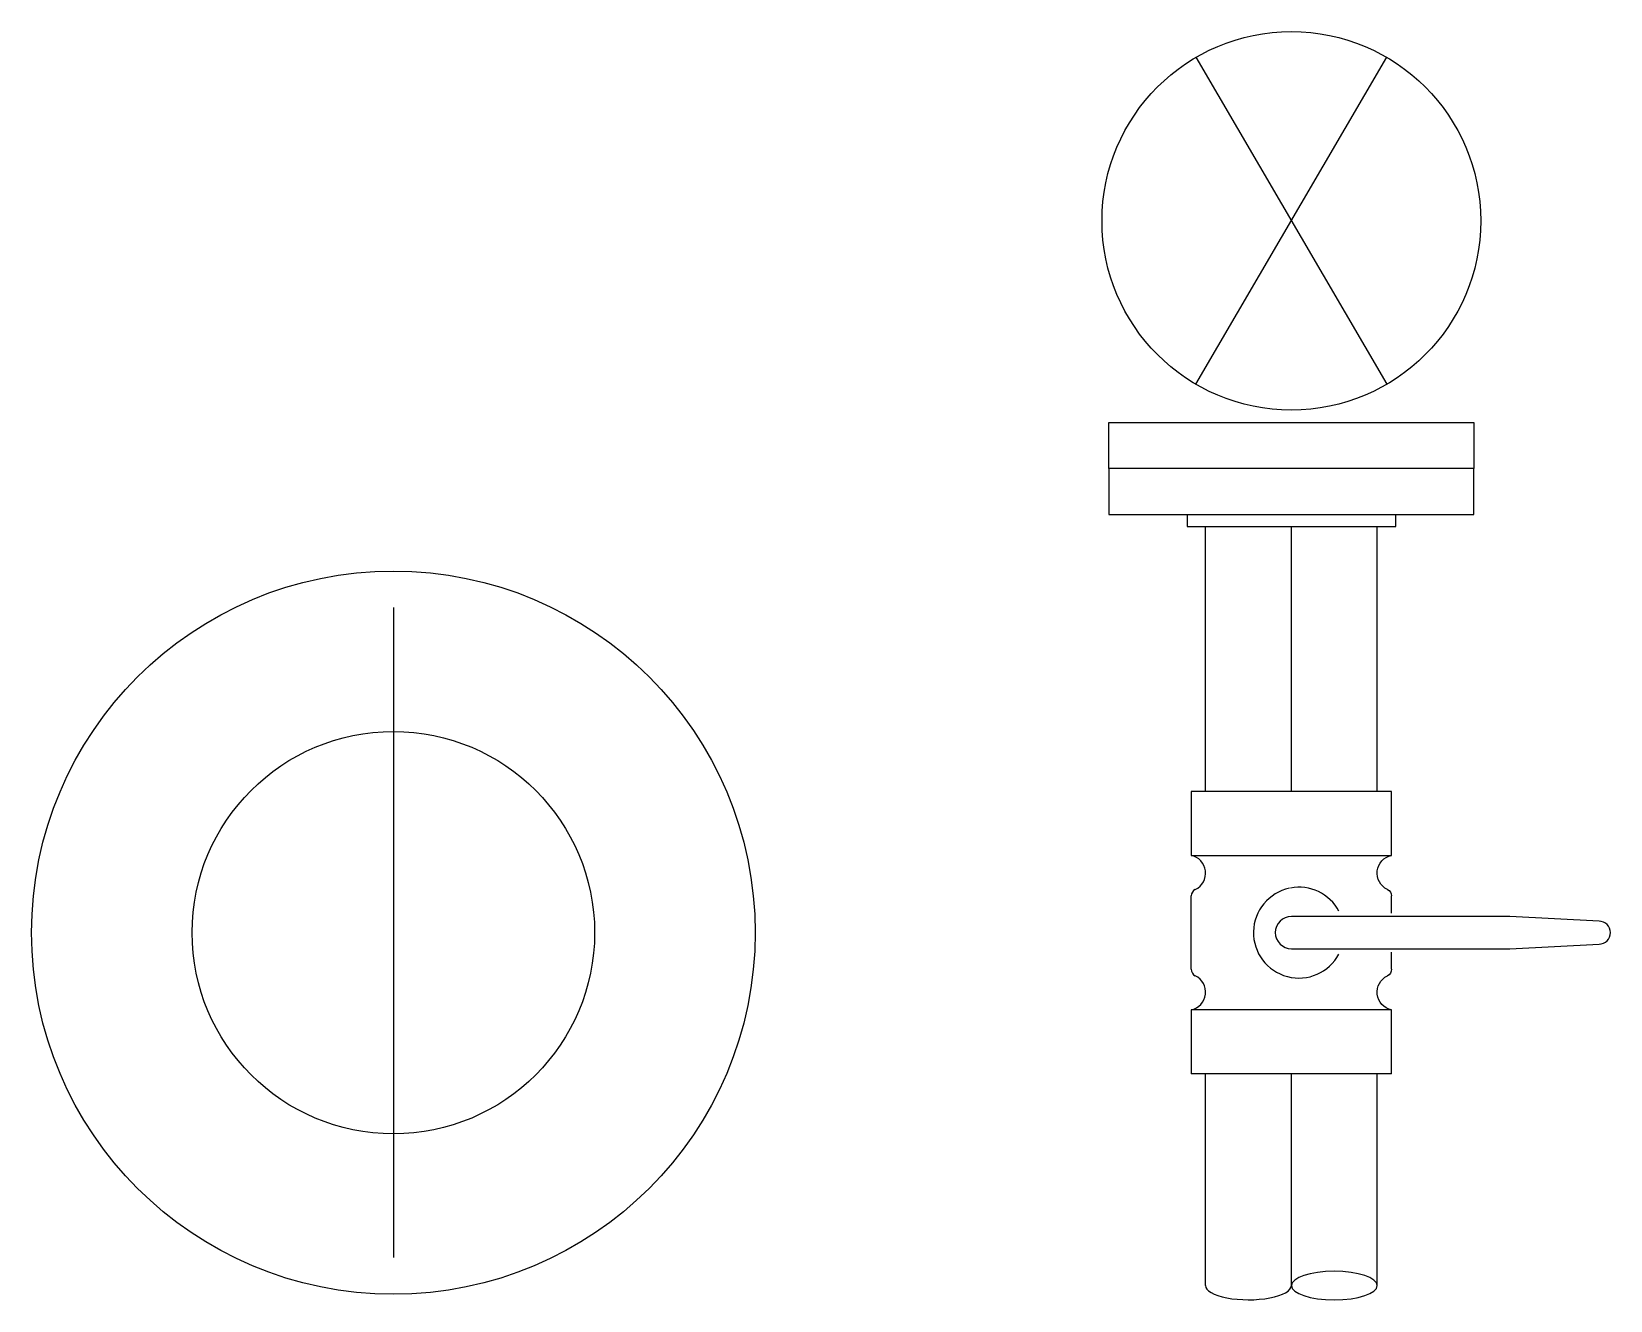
# Model space of a CAD drawing. Header units: millimetres. Extents: x -69706 to 52883, y -6882 to 68885.
# Drawn here: x -33037 to -32483, y 35490 to 35936 of the extents above; entities that cross this region are included whole.
import ezdxf

# ---------------------------------------------------------------- set-up
doc = ezdxf.new("R2010")
doc.units = ezdxf.units.MM
for name, color, linetype in [('XFM1Q40$0$COL', 1, 'Continuous'), ('XFM1Q40$0$M-EQPM-MAU', 22, 'Continuous'), ('XFM1Q40$0$M-PIPE-CHWR13-PH1', 94, 'Continuous')]:
    doc.layers.add(name, color=color, linetype=linetype)

# ---------------------------------------------------------------- blocks, each defined once
blk = doc.blocks.new('XFM1Q40$0$A$C6DF15AF1')
at = {"layer": 'XFM1Q40$0$M-EQPM-MAU'}
for p, q in [((13574.008, -13729.504), (13571.762, -13729.504)), ((13571.762, -13736.535), (13571.762, -13729.504)), ((13574.008, -13736.535), (13574.008, -13729.504)), ((13575.434, -13729.504), (13578.01, -13729.504)), ((13581.682, -13729.504), (13579.437, -13729.504)), ((13579.437, -13729.504), (13579.437, -13736.535)), ((13581.682, -13736.535), (13581.682, -13729.504)), ((13564.331, -13730.004), (13571.762, -13730.004)), ((13581.682, -13730.004, 0), (13590.987, -13730.004, 0)), ((13595.981, -13729.67), (13607.464, -13736.369)), ((13607.464, -13729.67), (13595.981, -13736.369)), ((13564.331, -13733.02), (13571.762, -13733.02)), ((13581.682, -13733.02, 0), (13590.987, -13733.02, 0)), ((13564.331, -13736.035), (13571.762, -13736.035)), ((13581.682, -13736.035, 0), (13590.987, -13736.035, 0)), ((13571.762, -13736.535), (13574.008, -13736.535)), ((13575.434, -13736.535), (13576.039, -13736.535)), ((13577.406, -13736.535), (13578.01, -13736.535)), ((13579.437, -13736.535), (13581.682, -13736.535))]:
    blk.add_line(p, q, dxfattribs=at)
for points in [[(13593.022, -13739.423), (13593.022, -13726.617), (13591.407, -13726.617), (13591.407, -13739.423), (13593.022, -13739.423)], [(13593.022, -13739.423), (13593.022, -13726.617), (13594.638, -13726.617), (13594.638, -13739.423), (13593.022, -13739.423)], [(13591.407, -13729.357), (13590.987, -13729.357), (13590.987, -13736.682), (13591.407, -13736.682)], [(13576.158, -13733.02), (13576.158, -13740.688)], [(13577.287, -13740.688), (13577.287, -13734.029)]]:
    blk.add_lwpolyline(points, dxfattribs=at)
for points in [[(13577.287, -13734.029), (13577.287, -13733.02, 1), (13576.158, -13733.02), (13576.158, -13734.149)], [(13576.158, -13740.688), (13576.322, -13743.819, 1), (13577.123, -13743.819), (13577.287, -13740.688)]]:
    blk.add_lwpolyline(points, format="xyb", dxfattribs=at)
blk.add_circle((13601.722, -13733.02), 6.647, dxfattribs=at)
for start, end in [(12.1315, 241.8571), (298.1429, 10.8421)]:
    blk.add_arc((13576.722, -13733.285), 1.595, start, end, dxfattribs=at)
for centre, major_axis, ratio, start_param, end_param in [((13574.632, -13729.373), (-0.451, 0.451), 1, 0.993395, 3.480999), ((13575.434, -13729.757), (-0.178, 0.178), 1, -0.785398, 0.339406), ((13578.01, -13729.757), (-0.178, 0.178), 1, 4.372983, 5.497787), ((13578.813, -13729.373), (0.451, 0.451), 1, 2.802187, 5.289791), ((13564.328, -13731.512, 0), (0, 1.508), 0.331651, -0.006585, 3.141593)]:
    blk.add_ellipse(centre, major_axis=major_axis, ratio=ratio, start_param=start_param, end_param=end_param, dxfattribs=at)
at = {"layer": 'XFM1Q40$0$M-EQPM-MAU', "extrusion": (0, 0, -1)}
blk.add_ellipse((13564.328, -13734.527, 0), major_axis=(0, -1.508), ratio=0.331651, dxfattribs=at)
for centre, major_axis, start_param, end_param in [((13574.632, -13736.667), (0.451, 0.451), 4.134987, 6.622591), ((13578.813, -13736.667), (-0.451, 0.451), 5.943779, 8.431383), ((13575.434, -13736.283), (0.178, 0.178), 2.356194, 3.480999), ((13578.01, -13736.283), (0.178, 0.178), 1.23139, 2.356194)]:
    blk.add_ellipse(centre, major_axis=major_axis, ratio=1, start_param=start_param, end_param=end_param, dxfattribs=at)
blk = doc.blocks.new('XFM1Q40$0$A$C400517eb')
at = {"layer": 'XFM1Q40$0$M-PIPE-CHWR13-PH1'}
for p, q in [((284029.77, 84364.14), (284029.77, 84135.86)), ((284029.78, 84179.35), (284029.77, 84179.35))]:
    blk.add_line(p, q, dxfattribs=at)
for radius in [127, 70.65]:
    blk.add_circle((284029.77, 84250), radius, dxfattribs=at)
at = {"layer": 'XFM1Q40$0$COL', "xscale": 10.00000000000001, "yscale": 10.00000000000001, "zscale": 10.00000000000001, "rotation": 90}
blk.add_blockref('XFM1Q40$0$A$C6DF15AF1', (147014.81, -51517.22), dxfattribs=at)

msp = doc.modelspace()

# ---------------------------------------------------------------- block references
msp.add_blockref('XFM1Q40$0$A$C400517eb', (-316940.039, -48630.666))

doc.saveas('drawing.dxf')
